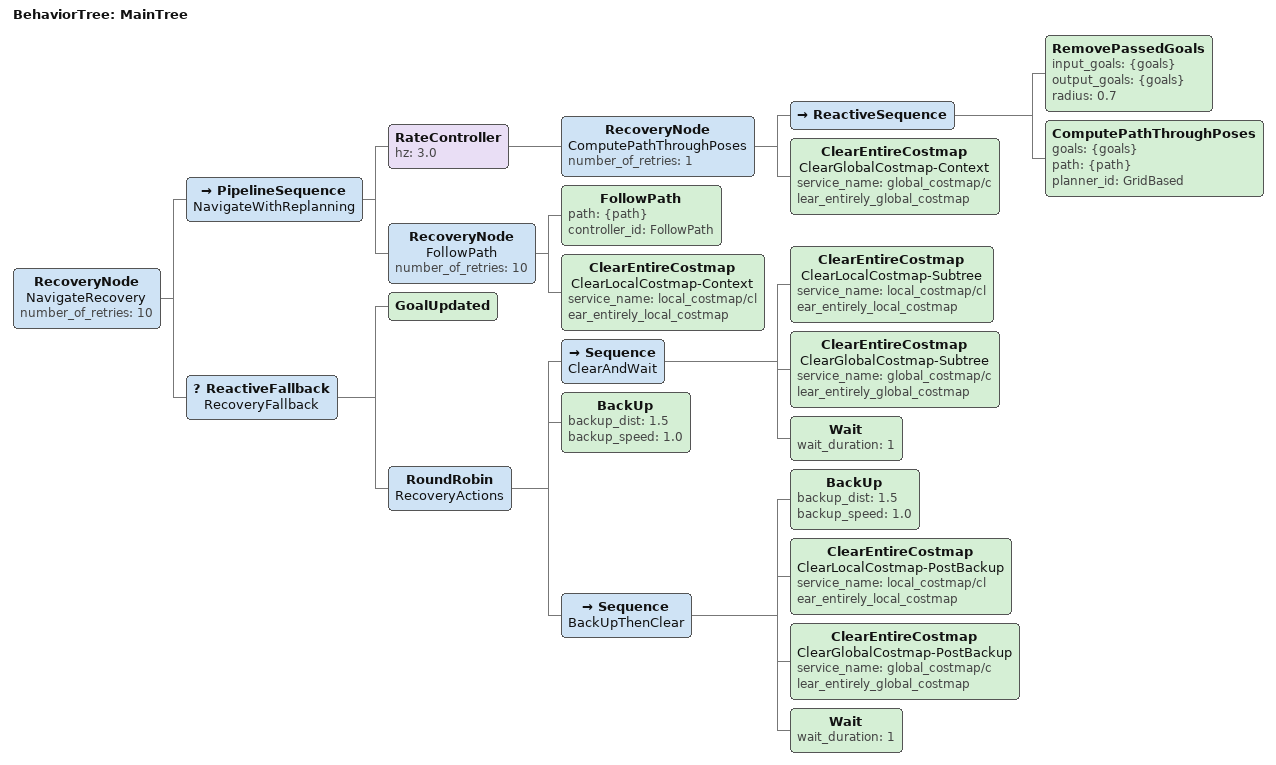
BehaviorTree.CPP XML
<?xml version="1.0" encoding="UTF-8"?>
<root BTCPP_format="3"
      main_tree_to_execute="MainTree">
  <BehaviorTree ID="MainTree">
    <RecoveryNode name="NavigateRecovery"
                  number_of_retries="10">
      <PipelineSequence name="NavigateWithReplanning">
        <RateController hz="3.0">
          <RecoveryNode name="ComputePathThroughPoses"
                        number_of_retries="1">
            <ReactiveSequence>
              <RemovePassedGoals input_goals="{goals}"
                                 output_goals="{goals}"
                                 radius="0.7"/>
              <ComputePathThroughPoses goals="{goals}"
                                       path="{path}"
                                       planner_id="GridBased"/>
            </ReactiveSequence>
            <ClearEntireCostmap name="ClearGlobalCostmap-Context"
                                service_name="global_costmap/clear_entirely_global_costmap"/>
          </RecoveryNode>
        </RateController>
        <RecoveryNode name="FollowPath"
                      number_of_retries="10">
          <FollowPath path="{path}"
                      controller_id="FollowPath"/>
          <ClearEntireCostmap name="ClearLocalCostmap-Context"
                              service_name="local_costmap/clear_entirely_local_costmap"/>
        </RecoveryNode>
      </PipelineSequence>
      <ReactiveFallback name="RecoveryFallback">
        <GoalUpdated/>
        <RoundRobin name="RecoveryActions">
          <Sequence name="ClearAndWait">
            <ClearEntireCostmap name="ClearLocalCostmap-Subtree"
                                service_name="local_costmap/clear_entirely_local_costmap"/>
            <ClearEntireCostmap name="ClearGlobalCostmap-Subtree"
                                service_name="global_costmap/clear_entirely_global_costmap"/>
            <Wait wait_duration="1"/>
          </Sequence>
          <BackUp backup_dist="1.5"
                  backup_speed="1.0"/>
          <Sequence name="BackUpThenClear">
            <BackUp backup_dist="1.5"
                    backup_speed="1.0"/>
            <ClearEntireCostmap name="ClearLocalCostmap-PostBackup"
                                service_name="local_costmap/clear_entirely_local_costmap"/>
            <ClearEntireCostmap name="ClearGlobalCostmap-PostBackup"
                                service_name="global_costmap/clear_entirely_global_costmap"/>
            <Wait wait_duration="1"/>
          </Sequence>
        </RoundRobin>
      </ReactiveFallback>
    </RecoveryNode>
  </BehaviorTree>
</root>
